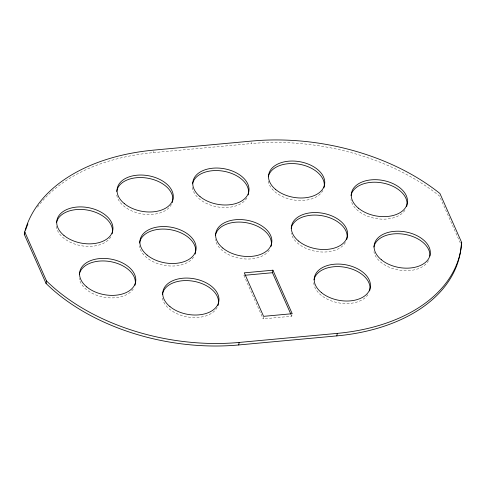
<?xml version="1.0" encoding="UTF-8"?>
<svg xmlns="http://www.w3.org/2000/svg" width="486" height="486" viewBox="0 0 486 486"><rect width="100%" height="100%" fill="white"/><g stroke="black" fill="none" stroke-linecap="round" stroke-linejoin="round"><path stroke-width="0.36" stroke-dasharray="2.43 1.82" d="M40.186 203.677A186.824 119.088 10 0 1 153.406 152.628L153.631 151.371M153.406 152.628L251.541 143.558L251.76 142.301M291.977 314.964L291.758 316.228L263.145 318.871L263.479 316.975M460.333 243.03L439.484 196.022A185.707 118.371 10 0 0 251.541 143.558M291.144 314.843L291.758 316.228M243.851 275.368L263.145 318.871M37.489 207.188A186.824 119.088 10 0 1 39.724 204.26M133.267 289.042A28.382 18.091 10 0 1 104.715 297.347A28.382 18.091 10 0 1 79.728 280.367M79.534 279.681A28.382 18.091 10 0 1 79.248 278.296M246.864 198.057A28.382 18.091 10 0 1 216.361 206.672A28.382 18.091 10 0 1 192.383 187.213M404.947 210.304A28.382 18.091 10 0 1 374.828 218.323A28.382 18.091 10 0 1 350.928 199.558M322.941 190.451A28.382 18.091 10 0 1 293.137 199.868A28.382 18.091 10 0 1 268.199 180.907M110.802 236.925A28.382 18.091 10 0 1 80.299 245.545A28.382 18.091 10 0 1 56.321 226.087M428.518 260.618A28.382 18.091 10 0 1 399.243 270.125A28.382 18.091 10 0 1 373.898 251.772M345.449 242.575A28.382 18.091 10 0 1 315.991 251.39A28.382 18.091 10 0 1 291.169 233.122M171.467 204.448A28.382 18.091 10 0 1 140.618 213.67A28.382 18.091 10 0 1 116.604 193.525M269.329 250.169A28.382 18.091 10 0 1 239.209 258.194A28.382 18.091 10 0 1 215.31 239.428M193.592 257.173A28.382 18.091 10 0 1 162.95 265.083A28.382 18.091 10 0 1 139.494 245.734M367.914 294.692A28.382 18.091 10 0 1 336.233 302.371A28.382 18.091 10 0 1 313.768 281.88M217.163 307.486A28.382 18.091 10 0 1 187.359 316.902A28.382 18.091 10 0 1 162.421 297.942"/><path stroke-width="0.73" d="M24.3 234.392L24.743 231.871A186.824 119.088 10 0 1 153.849 150.107L251.985 141.037A185.707 118.371 10 0 1 439.933 193.501L461.7 242.581L461.257 245.108A176.795 112.691 10 0 1 336.834 335.893L238.705 344.963A177.779 113.317 10 0 1 46.067 283.478L24.3 234.392A186.824 119.088 10 0 1 24.901 232.265M46.067 283.478L46.516 280.957L24.743 231.871M238.705 344.963L239.148 342.442L337.284 333.372A176.795 112.691 10 0 0 461.7 242.581M290.841 314.156L272.464 272.719L272.907 270.198L244.294 272.84L263.588 316.343L292.201 313.701L272.907 270.198M336.834 335.893L337.284 333.372M244.604 275.295L272.464 272.719M239.148 342.442A177.779 113.317 10 0 1 46.516 280.957M25.564 230.151A186.824 119.088 10 0 1 27.921 223.9M79.346 274.226A28.382 18.091 10 0 1 111.343 261.79A28.382 18.091 10 0 1 134.987 285.288M192.559 183.836A28.382 18.091 10 0 1 224.556 171.4A28.382 18.091 10 0 1 248.206 194.904M351.026 195.481A28.382 18.091 10 0 1 383.023 183.052A28.382 18.091 10 0 1 406.673 206.55M268.296 176.837A28.382 18.091 10 0 1 300.287 164.402A28.382 18.091 10 0 1 323.937 187.9M56.498 222.703A28.382 18.091 10 0 1 88.495 210.268A28.382 18.091 10 0 1 112.145 233.772M373.874 247.003A28.382 18.091 10 0 1 404.303 234.282A28.382 18.091 10 0 1 429.861 256.073M291.144 228.353A28.382 18.091 10 0 1 323.135 215.918A28.382 18.091 10 0 1 346.785 239.422M116.707 191.502A28.382 18.091 10 0 1 148.819 178.398A28.382 18.091 10 0 1 172.275 202.559M215.407 235.352A28.382 18.091 10 0 1 247.404 222.916A28.382 18.091 10 0 1 271.048 246.42M139.555 243.018A28.382 18.091 10 0 1 169.055 229.477A28.382 18.091 10 0 1 195.694 250.746M195.658 251.42A28.382 18.091 10 0 1 195.123 254.075M313.992 279.869A28.382 18.091 10 0 1 345.983 267.434A28.382 18.091 10 0 1 369.633 290.938M162.403 294.534A28.382 18.091 10 0 1 191.903 280.993A28.382 18.091 10 0 1 218.542 302.268M218.506 302.942A28.382 18.091 10 0 1 217.971 305.591M321.422 292.596A28.382 18.091 10 0 0 369.081 290.962A28.382 18.091 10 0 0 336.5 264.086A28.382 18.091 10 0 0 321.422 292.596M63.933 235.431A28.382 18.091 10 0 0 111.586 233.796A28.382 18.091 10 0 0 79.005 206.921A28.382 18.091 10 0 0 63.933 235.431M86.775 286.947A28.382 18.091 10 0 0 134.434 285.318A28.382 18.091 10 0 0 101.853 258.443A28.382 18.091 10 0 0 86.775 286.947M222.837 248.079A28.382 18.091 10 0 0 270.495 246.445A28.382 18.091 10 0 0 237.915 219.569A28.382 18.091 10 0 0 222.837 248.079M147.106 255.077A28.382 18.091 10 0 0 194.758 253.443A28.382 18.091 10 0 0 162.178 226.567A28.382 18.091 10 0 0 147.106 255.077M199.989 196.563A28.382 18.091 10 0 0 247.647 194.929A28.382 18.091 10 0 0 215.067 168.053A28.382 18.091 10 0 0 199.989 196.563M275.726 189.558A28.382 18.091 10 0 0 323.384 187.93A28.382 18.091 10 0 0 290.804 161.054A28.382 18.091 10 0 0 275.726 189.558M358.461 208.208A28.382 18.091 10 0 0 406.114 206.58A28.382 18.091 10 0 0 373.534 179.705A28.382 18.091 10 0 0 358.461 208.208M381.303 259.731A28.382 18.091 10 0 0 428.962 258.096A28.382 18.091 10 0 0 396.382 231.221A28.382 18.091 10 0 0 381.303 259.731M298.574 241.08A28.382 18.091 10 0 0 346.232 239.446A28.382 18.091 10 0 0 313.652 212.57A28.382 18.091 10 0 0 298.574 241.08M124.258 203.561A28.382 18.091 10 0 0 171.916 201.927A28.382 18.091 10 0 0 139.33 175.051A28.382 18.091 10 0 0 124.258 203.561M169.948 306.593A28.382 18.091 10 0 0 217.607 304.965A28.382 18.091 10 0 0 185.026 278.089A28.382 18.091 10 0 0 169.948 306.593"/></g></svg>
